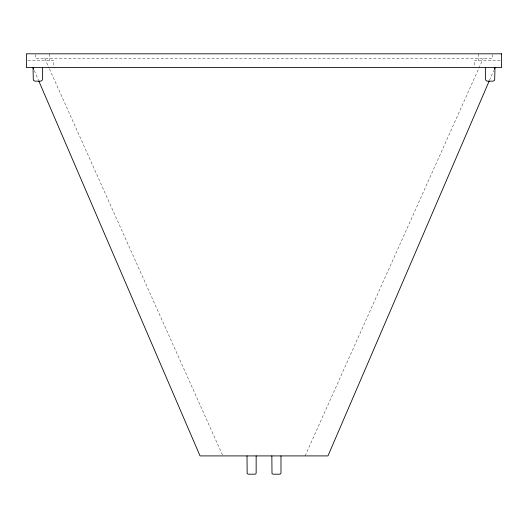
<?xml version="1.0" encoding="UTF-8"?>
<svg xmlns="http://www.w3.org/2000/svg" width="528" height="528" viewBox="0 0 528 528"><rect width="100%" height="100%" fill="white"/><g stroke="black" fill="none" stroke-linecap="round" stroke-linejoin="round"><path stroke-width="0.4" stroke-dasharray="2.64 1.98" d="M489.449 80.395L493.68 70.554M305.111 455.908L478.559 68.904M478.896 68.152L483.272 58.384M27.944 60.667L53.816 60.667L53.816 66.759M500.122 60.667L474.184 60.667L474.184 66.759M44.728 58.384L49.104 68.152M49.441 68.904L222.889 455.908M34.32 70.554L38.551 80.395M492.459 54.575L492.459 58.384L35.541 58.384L35.541 54.575M478.751 53.816L478.751 60.667M49.249 53.816L49.249 60.667"/><path stroke-width="0.79" d="M489.126 81.154L327.967 455.908L200.033 455.908L38.874 81.154M494.333 69.036L494.98 67.525L494.663 80.091L493.264 81.154L487.087 81.154L485.687 80.091L485.377 78.949L485.377 67.525M33.667 69.036L33.02 67.525L33.337 80.091L34.736 81.154L40.913 81.154L42.313 80.091L42.623 78.949L42.623 67.525M280.988 455.908L280.988 473.042L280.652 473.847L279.833 474.184L273.002 474.184L271.999 473.616L271.847 455.908M256.153 455.908L256.153 473.042L255.816 473.847L254.998 474.184L248.167 474.184L247.17 473.616L247.012 455.908M501.6 53.816L26.4 53.816L26.4 67.525L501.6 67.525L501.6 53.816"/></g></svg>
